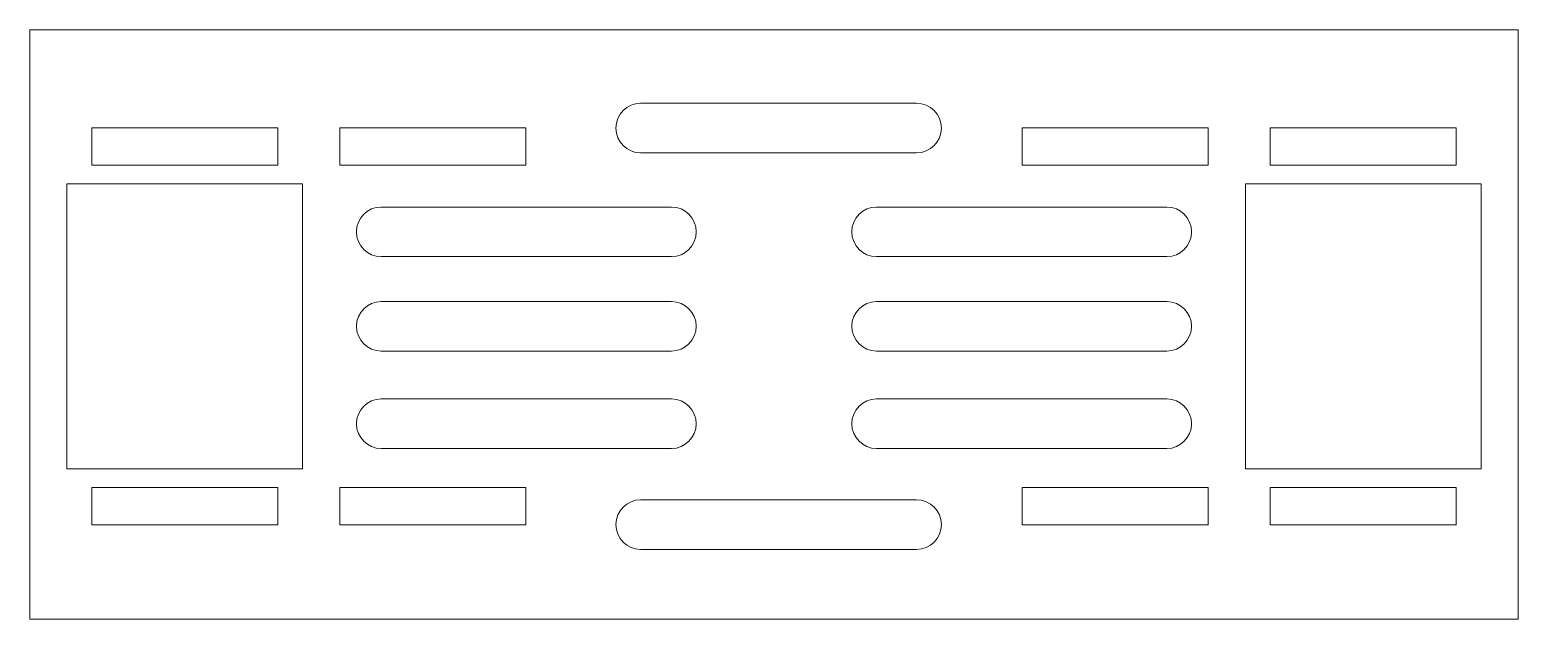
# Model space of a CAD drawing. Header units: millimetres. Extents: x -60 to 60, y -24 to 24.
import ezdxf

# ---------------------------------------------------------------- set-up
doc = ezdxf.new("R2010")
doc.units = ezdxf.units.MM

msp = doc.modelspace()

# ---------------------------------------------------------------- linework, layer by layer
at = {"color": 7, "linetype": 'Continuous', "lineweight": 15}
for p, q in [((-60, 23.92), (-60, -23.62)), ((60, 23.92), (-60, 23.92)), ((60, -23.62), (60, 23.92)), ((11.5, 17.99), (-10.75, 17.99)), ((-55, 16), (-55, 13)), ((-40, 16), (-55, 16)), ((-40, 13), (-40, 16)), ((-35, 16), (-35, 13)), ((-20, 16), (-35, 16)), ((-20, 13), (-20, 16)), ((35, 16), (20, 16)), ((20, 16), (20, 13)), ((35, 13), (35, 16)), ((55, 16), (40, 16)), ((40, 16), (40, 13)), ((55, 13), (55, 16)), ((-10.75, 13.99), (11.5, 13.99)), ((-55, 13), (-40, 13)), ((-35, 13), (-20, 13)), ((20, 13), (35, 13)), ((40, 13), (55, 13)), ((-38, 11.5), (-57, 11.5)), ((-57, 11.5), (-57, -11.5)), ((-38, -11.5), (-38, 11.5)), ((57, 11.5), (38, 11.5)), ((38, 11.5), (38, -11.5)), ((57, -11.5), (57, 11.5)), ((-8.27, 9.62), (-31.66, 9.62)), ((31.66, 9.62), (8.27, 9.62)), ((-31.66, 5.62), (-8.27, 5.62)), ((8.27, 5.62), (31.66, 5.62)), ((-8.27, 2), (-31.66, 2)), ((31.66, 2), (8.27, 2)), ((-31.66, -2), (-8.27, -2)), ((8.27, -2), (31.66, -2)), ((-8.27, -5.86), (-31.66, -5.86)), ((31.66, -5.86), (8.27, -5.86)), ((-31.66, -9.86), (-8.27, -9.86)), ((8.27, -9.86), (31.66, -9.86)), ((-57, -11.5), (-38, -11.5)), ((38, -11.5), (57, -11.5)), ((-40, -13), (-55, -13)), ((-55, -13), (-55, -16)), ((-40, -16), (-40, -13)), ((-20, -13), (-35, -13)), ((-35, -13), (-35, -16)), ((-20, -16), (-20, -13)), ((35, -13), (20, -13)), ((20, -13), (20, -16)), ((35, -16), (35, -13)), ((55, -13), (40, -13)), ((40, -13), (40, -16)), ((55, -16), (55, -13)), ((11.5, -13.99), (-10.75, -13.99)), ((-55, -16), (-40, -16)), ((-35, -16), (-20, -16)), ((20, -16), (35, -16)), ((40, -16), (55, -16)), ((-10.75, -17.99), (11.5, -17.99)), ((-60, -23.62), (60, -23.62))]:
    msp.add_line(p, q, dxfattribs=at)
for centre, start, end in [((-10.75, 15.99), 90, 270), ((11.5, 15.99), 270, 90), ((-31.66, 7.62), 90, 270), ((-8.27, 7.62), 270, 90), ((8.27, 7.62), 90, 270), ((31.66, 7.62), 270, 90), ((-31.66, 0), 90, 270), ((-8.27, 0), 270, 90), ((8.27, 0), 90, 270), ((31.66, 0), 270, 90), ((-31.66, -7.86), 90, 270), ((-8.27, -7.86), 270, 90), ((8.27, -7.86), 90, 270), ((31.66, -7.86), 270, 90), ((-10.75, -15.99), 90, 270), ((11.5, -15.99), 270, 90)]:
    msp.add_arc(centre, 2, start, end, dxfattribs=at)

doc.saveas('drawing.dxf')
